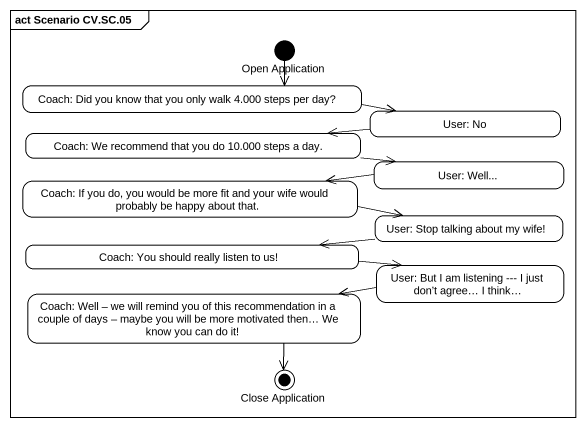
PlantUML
@startuml
mainframe act Scenario CV.SC.05
hide empty description
state "Open Application" as Open_Application <<start>>
state "Coach: Did you know that you only walk 4.000 steps per day?" as Coach_Did_you_know_that_you
state "Coach: We recommend that you do 10.000 steps a day." as Coach_We_recommend_that_you
state "User: No" as User_No
state "Coach: If you do, you would be more fit and your wife would probably be happy about that." as Coach_If_you_do_you_would
state "User: Well..." as User_Well
state "User: Stop talking about my wife!" as User_Stop_talking_about_my
state "Coach: You should really listen to us!" as Coach_You_should_really
state "User: But I am listening --- I just don’t agree… I think…" as User_But_I_am_listening_I
state "Coach: Well – we will remind you of this recommendation in a couple of days – maybe you will be more motivated then… We know you can do it!" as Coach_Well_we_will_remind
state "Close Application" as Close_Application <<end>>
Open_Application -left-> Coach_Did_you_know_that_you
Coach_Did_you_know_that_you -right-> User_No
Coach_We_recommend_that_you -right-> User_Well
User_No -left-> Coach_We_recommend_that_you
Coach_If_you_do_you_would -right-> User_Stop_talking_about_my
User_Well -left-> Coach_If_you_do_you_would
User_Stop_talking_about_my -left-> Coach_You_should_really
Coach_You_should_really -right-> User_But_I_am_listening_I
User_But_I_am_listening_I -left-> Coach_Well_we_will_remind
Coach_Well_we_will_remind --> Close_Application
@enduml
